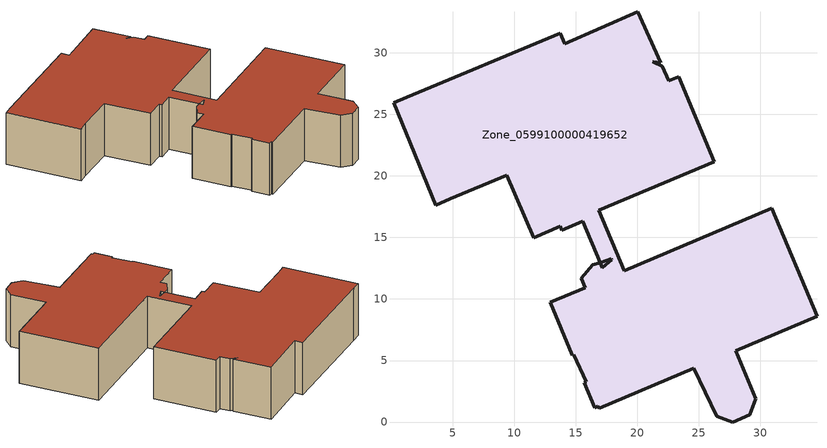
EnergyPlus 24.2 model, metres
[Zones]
Zone_0599100000419652
 floor ground (C_G): 9.38,20.04 4.77,18.13 3.62,17.61 0.18,25.93 1.27,26.41 13.72,31.61 14.1,30.73 20.04,33.32 21.89,29.2 21.26,29.27 22.03,28.9 22.55,27.73 23.36,28.07 26.26,21.17 16.88,17.22 18.94,12.28 30.9,17.36 34.59,8.61 27.97,5.81 29.61,1.89 29.11,0.59 27.74,0 26.46,0.48 24.57,4.35 16.88,1.11 16.8,1.29 16.51,1.18 15.67,3.17 15.86,3.28 14.82,5.48 14.71,5.44 12.9,9.72 15.74,10.93 15.43,11.69 16.38,12.78 16.96,12.96 15.54,16.34 13.86,15.58 13.73,15.89 11.59,14.99 z0; 17.9,13.19 17.88,13.25 16.96,12.96 17.13,12.55 z0
 wall outside (C_F): 15.74,10.93 12.9,9.72 14.71,5.44 14.82,5.48 15.86,3.28 15.67,3.17 16.51,1.18 16.8,1.29 16.88,1.11 24.57,4.35 26.46,0.48 27.74,0 29.11,0.59 29.61,1.89 27.97,5.81 34.59,8.61 30.9,17.36 18.94,12.28 16.88,17.22 26.26,21.17 23.36,28.07 22.55,27.73 22.03,28.9 21.26,29.27 21.89,29.2 20.04,33.32 14.1,30.73 13.72,31.61 1.27,26.41 0.18,25.93 3.62,17.61 4.77,18.13 9.38,20.04 11.59,14.99 13.73,15.89 13.86,15.58 15.54,16.34 16.96,12.96 17.88,13.25 17.9,13.19 17.13,12.55 16.96,12.96 16.38,12.78 15.43,11.69 15.74,10.93 z0:6.47
 roof outside (C_R): 16.38,12.78 15.43,11.69 15.74,10.93 12.9,9.72 14.71,5.44 14.82,5.48 15.86,3.28 15.67,3.17 16.51,1.18 16.8,1.29 16.88,1.11 24.57,4.35 26.46,0.48 27.74,0 29.11,0.59 29.61,1.89 27.97,5.81 34.59,8.61 30.9,17.36 18.94,12.28 16.88,17.22 26.26,21.17 23.36,28.07 22.55,27.73 22.03,28.9 21.26,29.27 21.89,29.2 20.04,33.32 14.1,30.73 13.72,31.61 1.27,26.41 0.18,25.93 3.62,17.61 4.77,18.13 9.38,20.04 11.59,14.99 13.73,15.89 13.86,15.58 15.54,16.34 16.96,12.96 17.88,13.25 17.9,13.19 17.13,12.55 16.96,12.96 z6.47
[BUILDING]
Pand.0599100000419652: North Axis=0; Terrain=City; Loads Convergence Tolerance Value=0.04; Temperature Convergence Tolerance Value=0.4; Solar Distribution=FullExterior; Maximum Number of Warmup Days=25; Minimum Number of Warmup Days=1
[Site:Location]
Rotterdam.The.Hague.AP_ZH_NLD Design_Conditions: Latitude=51.96; Longitude=4.45; Time Zone=1; Elevation=-4.5
[SITE:GROUNDTEMPERATURE:BUILDINGSURFACE]
18, 18, 18, 18, 18, 18, 18, 18, 18, 18, 18, 18
[MATERIAL] Thermal Absorptance=0.9; Solar Absorptance=0.7; Visible Absorptance=0.7
Name | Roughness | Thickness | Conductivity | Density | Specific Heat
G.D.1965 | MediumSmooth | 0.15 | 1 | 540 | 1210
F.D.1965 | Rough | 0.3 | 0.857143 | 1920 | 840
R.D.1965 | MediumRough | 0.2 | 0.08 | 1500 | 1000
[CONSTRUCTION]
C_G: G.D.1965
C_F: F.D.1965
C_R: R.D.1965
[ZONE]
Zone_0599100000419652: Type=1; Multiplier=1; Ceiling Height=Autocalculate; Volume=Autocalculate; Floor Area=autocalculate; Part of Total Floor Area=Yes
[ZONEINFILTRATION:DESIGNFLOWRATE]
Infil_Zone_0599100000419652: Zone or ZoneList or Space or SpaceList=Zone_0599100000419652; Schedule=AlwaysOn; Design Flow Rate Calculation Method=Flow/Area; Flow Rate per Floor Area=0.0042; Constant Term Coefficient=1; Temperature Term Coefficient=0; Velocity Term Coefficient=0; Velocity Squared Term Coefficient=0
[HVACTEMPLATE:ZONE:IDEALLOADSAIRSYSTEM]
Zone_0599100000419652: Maximum Heating Supply Air Temperature=50; Minimum Cooling Supply Air Temperature=13; Maximum Heating Supply Air Humidity Ratio=0.0156; Minimum Cooling Supply Air Humidity Ratio=0.0077; Heating Limit=NoLimit; Cooling Limit=NoLimit; Dehumidification Control Type=ConstantSensibleHeatRatio; Cooling Sensible Heat Ratio=0.7; Dehumidification Setpoint=60; Humidification Control Type=None; Humidification Setpoint=30; Outdoor Air Method=None; Outdoor Air Flow Rate per Person=0.00944; Outdoor Air Flow Rate per Zone Floor Area=0; Outdoor Air Flow Rate per Zone=0; Demand Controlled Ventilation Type=None; Outdoor Air Economizer Type=NoEconomizer; Heat Recovery Type=None; Sensible Heat Recovery Effectiveness=0.7; Latent Heat Recovery Effectiveness=0.65
[ZONECONTROL:THERMOSTAT]
ThermostatControl_Zone_0599100000419652: Zone or ZoneList=Zone_0599100000419652; Control Type Schedule=DualSetpointControlType; Control 1=Thermostat_Zone_0599100000419652; Temperature Difference Between Cutout And Setpoint=0
[THERMOSTATSETPOINT:DUALSETPOINT]
Thermostat_Zone_0599100000419652: Heating Setpoint Temperature Schedule=HeatingSetpoint_Zone_0599100000419652; Cooling Setpoint Temperature Schedule=CoolingSetpoint_Zone_0599100000419652
[SCHEDULE:COMPACT]
HeatingSetpoint_Zone_0599100000419652: Through: 12/31, For: AllDays, Until: 24:00, 21
CoolingSetpoint_Zone_0599100000419652: Through: 12/31, For: AllDays, Until: 24:00, 24
DualSetpointControlType: Through: 12/31, For: AllDays, Until: 24:00, 4
AlwaysOn: Through: 12/31, For: AllDays, Until: 24:00, 1
